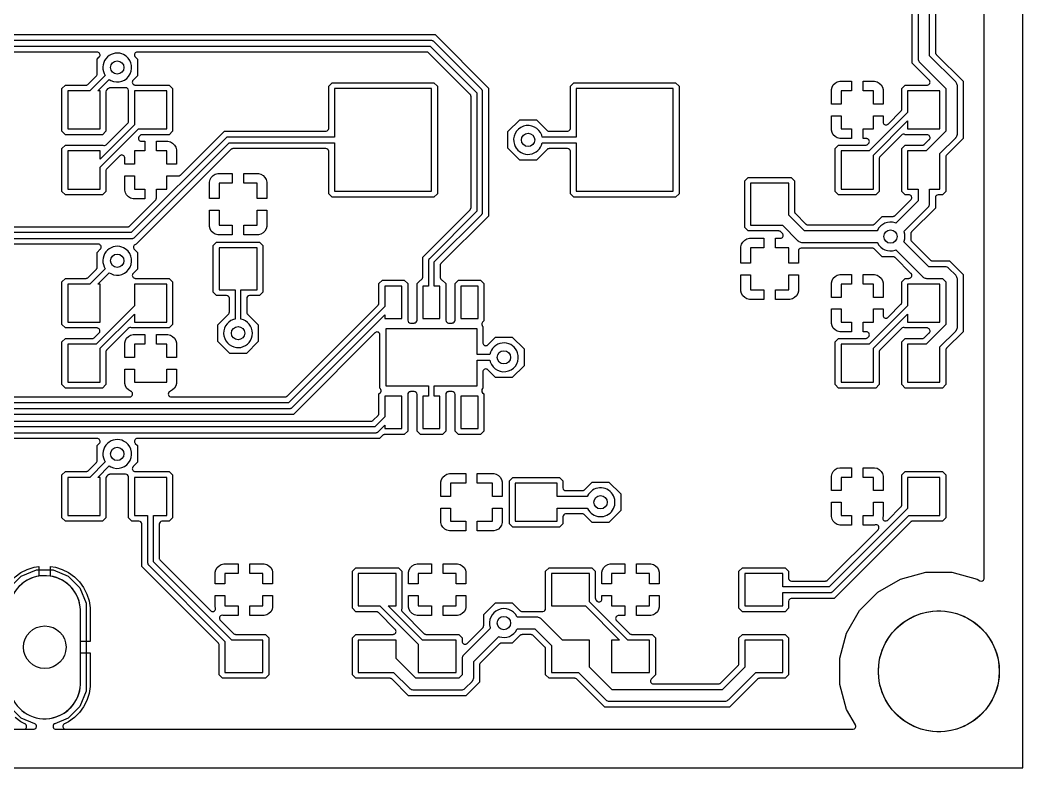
# Model space of a CAD drawing. Header units: millimetres. Extents: x 0 to 122, y 0 to 48.
# Drawn here: x 95.24 to 121.59, y 0 to 19.66 of the extents above; entities that cross this region are included whole.
import ezdxf

# ---------------------------------------------------------------- set-up
doc = ezdxf.new("R2010")
doc.units = ezdxf.units.MM

msp = doc.modelspace()

# ---------------------------------------------------------------- linework, layer by layer
at = {"layer": '16_copper'}
for points in [[(94.952, 2.112, 0.916332), (96.825, 2.194), (96.825, 3.023), (97.079, 3.023), (97.079, 2.141), (97.049, 1.956), (96.991, 1.777), (96.906, 1.61), (96.796, 1.457), (96.663, 1.325), (96.511, 1.214), (96.405, 1.16), (96.401, 1.158), (96.398, 1.156, 0.645601), (96.418, 1.019), (96.426, 1.018), (96.432, 1.016, 0.022662), (96.439, 1.016), (117.122, 1.016), (117.125, 1.017), (117.129, 1.016, 0.45857), (117.196, 1.111), (117.193, 1.118), (117.191, 1.124, 0.021981), (117.188, 1.13), (116.954, 1.535), (116.776, 2.197), (116.776, 2.883), (116.954, 3.545), (117.297, 4.139), (117.781, 4.623), (118.375, 4.966), (119.037, 5.143), (119.723, 5.143), (120.385, 4.966), (120.46, 4.923), (120.463, 4.921), (120.466, 4.919, 0.458572), (120.571, 4.968), (120.572, 4.976), (120.574, 4.982, 0.021993), (120.574, 4.989), (120.574, 43.271)], [(93.639, 1.016), (95.331, 1.016), (95.335, 1.017), (95.339, 1.016, 0.64561), (95.383, 1.148), (95.377, 1.152), (95.371, 1.157, 0.02267), (95.365, 1.16), (95.259, 1.214), (95.107, 1.325)]]:
    msp.add_lwpolyline(points, format="xyb", dxfattribs=at)
for points in [[(94.691, 3.327), (94.691, 4.209), (94.721, 4.394), (94.779, 4.573), (94.864, 4.74), (94.974, 4.893), (95.107, 5.025), (95.259, 5.136), (95.427, 5.221), (95.605, 5.279), (95.733, 5.299), (95.733, 5.042), (95.681, 5.033, 0.339455), (94.945, 4.156), (94.945, 3.327)], [(96.825, 3.327), (96.825, 4.156), (96.818, 4.238, 0.315299), (96.089, 5.033), (96.037, 5.042), (96.037, 5.299), (96.165, 5.279), (96.343, 5.221), (96.511, 5.136), (96.663, 5.025), (96.796, 4.893), (96.906, 4.74), (96.991, 4.573), (97.049, 4.394), (97.079, 4.209), (97.079, 3.327)]]:
    msp.add_lwpolyline(points, format="xyb", close=True, dxfattribs=at)
at = {"layer": '1_copper'}
for points in [[(94.959, 4.733), (95.266, 5.041), (95.668, 5.207), (96.102, 5.207), (96.504, 5.041), (96.811, 4.733), (96.977, 4.332), (96.977, 2.018), (96.811, 1.617), (96.504, 1.309), (96.15, 1.163), (96.144, 1.159), (96.137, 1.156, 0.747777), (96.179, 1.016), (117.122, 1.016), (117.125, 1.017), (117.129, 1.016, 0.45857), (117.196, 1.111), (117.193, 1.118), (117.191, 1.124, 0.021981), (117.188, 1.13), (116.954, 1.535), (116.776, 2.197), (116.776, 2.883), (116.954, 3.545), (117.297, 4.139), (117.781, 4.623), (118.375, 4.966), (119.037, 5.143), (119.723, 5.143), (120.385, 4.966), (120.46, 4.923), (120.463, 4.921), (120.466, 4.919, 0.458572), (120.571, 4.968), (120.572, 4.976), (120.574, 4.982, 0.021993), (120.574, 4.989), (120.574, 43.271)], [(118.833, 20.3), (118.833, 18.656), (118.833, 18.65), (118.833, 18.645, 0.153128), (118.867, 18.56), (118.877, 18.548), (119.562, 17.863), (119.562, 16.737), (119.046, 16.22), (118.56, 16.22), (118.56, 15.22), (118.833, 15.22), (118.833, 14.908), (118.247, 14.323), (118.232, 14.329, 0.376373), (117.77, 14.138), (117.764, 14.122), (115.848, 14.122), (115.435, 14.536), (115.435, 15.37), (114.435, 15.37), (114.435, 14.27), (115.269, 14.27), (115.677, 13.862), (115.682, 13.859), (115.686, 13.854, 0.153125), (115.769, 13.818), (115.785, 13.818), (117.764, 13.818), (117.77, 13.802, 0.376373), (118.232, 13.611), (118.247, 13.617), (118.947, 12.917), (118.952, 12.913), (118.956, 12.909, 0.153125), (119.04, 12.873), (119.055, 12.872), (119.473, 12.872), (119.562, 12.783), (119.562, 11.657), (119.046, 11.14), (118.56, 11.14), (118.56, 10.14), (119.41, 10.14), (119.41, 11.073), (119.823, 11.486), (119.826, 11.49), (119.83, 11.494, 0.153125), (119.866, 11.578), (119.867, 11.594), (119.867, 12.846), (119.867, 12.852), (119.867, 12.858, 0.153128), (119.833, 12.942), (119.823, 12.954), (119.644, 13.133), (119.64, 13.136), (119.636, 13.14, 0.153125), (119.552, 13.176), (119.536, 13.177), (119.118, 13.177), (118.463, 13.833), (118.469, 13.848, 0.165099), (118.469, 14.092), (118.463, 14.107), (119.093, 14.737), (119.096, 14.742), (119.101, 14.746, 0.153125), (119.137, 14.829), (119.137, 14.845), (119.137, 15.22), (119.41, 15.22), (119.41, 16.153), (119.823, 16.566), (119.826, 16.57), (119.83, 16.574, 0.153125), (119.866, 16.658), (119.867, 16.674), (119.867, 17.926), (119.867, 17.932), (119.867, 17.938, 0.153128), (119.833, 18.022), (119.823, 18.034), (119.137, 18.719), (119.137, 20.3)], [(119.29, 20.071), (119.29, 18.814), (119.291, 18.805), (119.292, 18.797, 0.087654), (119.302, 18.773), (119.307, 18.767), (119.312, 18.76), (120.02, 18.053), (120.02, 16.547), (119.585, 16.113), (119.58, 16.106), (119.574, 16.099, 0.087651), (119.564, 16.075), (119.564, 16.067), (119.562, 16.059), (119.562, 15.157), (119.473, 15.068), (119.366, 15.068), (119.36, 15.067, 0.392588), (119.29, 14.991), (119.29, 14.719), (118.663, 14.092), (118.658, 14.085), (118.652, 14.079, 0.087651), (118.642, 14.054), (118.642, 14.047), (118.641, 14.038), (118.641, 13.902), (118.642, 13.894), (118.642, 13.885, 0.087654), (118.653, 13.861), (118.658, 13.855), (118.663, 13.848), (119.159, 13.352), (119.166, 13.347), (119.172, 13.341, 0.087651), (119.197, 13.331), (119.204, 13.331), (119.213, 13.33), (119.663, 13.33), (120.02, 12.973), (120.02, 11.467), (119.585, 11.033), (119.58, 11.026), (119.574, 11.019, 0.087651), (119.564, 10.995), (119.564, 10.987), (119.562, 10.979), (119.562, 10.077), (119.473, 9.988), (118.497, 9.988), (118.408, 10.077), (118.408, 11.203), (118.497, 11.292), (118.951, 11.292), (118.959, 11.294), (118.968, 11.294, 0.087664), (118.992, 11.305), (118.998, 11.309), (119.005, 11.315), (119.128, 11.438), (119.129, 11.44), (119.131, 11.442, 0.54841), (119.094, 11.565), (119.086, 11.566), (119.078, 11.567, 0.015781), (119.074, 11.568), (118.493, 11.568), (118.49, 11.57, 0.332548), (118.4, 11.557), (117.835, 10.991), (117.83, 10.985), (117.824, 10.978, 0.087651), (117.814, 10.954), (117.814, 10.946), (117.812, 10.938), (117.812, 10.077), (117.723, 9.988), (116.747, 9.988), (116.658, 10.077), (116.658, 11.203), (116.747, 11.292), (117.458, 11.292), (117.466, 11.294), (117.474, 11.294, 0.069383), (117.499, 11.305), (117.504, 11.309), (117.511, 11.315), (117.533, 11.336, 0.572911), (117.499, 11.463), (117.491, 11.464), (117.484, 11.466, 0.015791), (117.479, 11.466), (117.387, 11.466), (117.387, 11.72), (117.66, 11.72), (117.66, 12.068), (117.914, 12.068), (117.914, 11.901), (117.914, 11.898), (117.914, 11.896, 0.54841), (118.027, 11.835), (118.034, 11.84), (118.041, 11.844, 0.015772), (118.044, 11.847), (118.385, 12.189), (118.39, 12.195), (118.396, 12.202, 0.087651), (118.406, 12.226), (118.406, 12.234), (118.408, 12.242), (118.408, 12.783), (118.497, 12.872), (118.593, 12.872), (118.595, 12.873), (118.598, 12.873, 0.54841), (118.659, 12.986), (118.654, 12.993), (118.65, 12.999, 0.015772), (118.646, 13.002), (118.232, 13.417), (118.225, 13.422), (118.219, 13.428, 0.087651), (118.194, 13.438), (118.187, 13.438), (118.178, 13.439), (117.89, 13.439), (117.687, 13.643), (117.68, 13.648), (117.673, 13.653, 0.087651), (117.649, 13.663), (117.642, 13.664), (117.633, 13.665), (115.765, 13.665), (115.76, 13.664, 0.392588), (115.689, 13.589), (115.689, 13.272), (115.435, 13.272), (115.435, 13.67), (115.087, 13.67), (115.087, 13.924), (115.216, 13.924), (115.219, 13.924), (115.222, 13.924, 0.548415), (115.282, 14.037), (115.277, 14.044), (115.273, 14.051), (115.271, 14.052), (115.27, 14.054), (115.229, 14.095, 0.144302), (115.191, 14.116), (115.183, 14.116), (115.175, 14.118), (114.372, 14.118), (114.283, 14.207), (114.283, 15.433), (114.372, 15.522), (115.498, 15.522), (115.587, 15.433), (115.587, 14.63), (115.589, 14.622), (115.589, 14.613, 0.087654), (115.6, 14.589), (115.604, 14.583), (115.61, 14.576), (115.889, 14.297), (115.896, 14.292), (115.902, 14.287, 0.087651), (115.927, 14.277), (115.934, 14.276), (115.943, 14.275), (117.633, 14.275), (117.641, 14.276), (117.65, 14.277, 0.087654), (117.674, 14.287), (117.68, 14.292), (117.687, 14.297), (117.89, 14.501), (118.178, 14.501), (118.186, 14.502), (118.195, 14.502, 0.087654), (118.219, 14.513), (118.225, 14.518), (118.232, 14.523), (118.646, 14.938), (118.648, 14.94), (118.65, 14.942, 0.54841), (118.613, 15.065), (118.605, 15.066), (118.597, 15.067, 0.01577), (118.593, 15.068), (118.497, 15.068), (118.408, 15.157), (118.408, 16.283), (118.497, 16.372), (118.951, 16.372), (118.959, 16.374), (118.968, 16.374, 0.087654), (118.992, 16.385), (118.998, 16.389), (119.005, 16.395), (119.128, 16.518), (119.129, 16.52), (119.131, 16.522, 0.54841), (119.094, 16.645), (119.086, 16.646), (119.078, 16.647, 0.01577), (119.074, 16.648), (118.493, 16.648), (118.49, 16.65, 0.332584), (118.4, 16.637), (117.835, 16.071), (117.83, 16.065), (117.824, 16.058, 0.087651), (117.814, 16.034), (117.814, 16.026), (117.812, 16.018), (117.812, 15.157), (117.723, 15.068), (116.747, 15.068), (116.658, 15.157), (116.658, 16.283), (116.747, 16.372), (117.458, 16.372), (117.466, 16.374), (117.474, 16.374, 0.069383), (117.499, 16.385), (117.504, 16.389), (117.511, 16.395), (117.533, 16.416, 0.572911), (117.499, 16.543), (117.491, 16.544), (117.484, 16.546, 0.015791), (117.479, 16.546), (117.387, 16.546), (117.387, 16.8), (117.66, 16.8), (117.66, 17.148), (117.914, 17.148), (117.914, 16.981), (117.914, 16.978), (117.914, 16.976, 0.54841), (118.027, 16.915), (118.034, 16.92), (118.041, 16.924, 0.015772), (118.044, 16.927), (118.385, 17.269), (118.388, 17.272), (118.389, 17.273), (118.391, 17.276), (118.396, 17.282, 0.015775), (118.398, 17.286), (118.4, 17.29), (118.401, 17.291), (118.402, 17.296), (118.405, 17.302, 0.015767), (118.406, 17.306), (118.406, 17.31), (118.407, 17.312), (118.407, 17.317), (118.408, 17.322), (118.408, 17.863), (118.497, 17.952), (119.074, 17.952), (119.076, 17.953), (119.079, 17.953, 0.54841), (119.14, 18.066), (119.135, 18.073), (119.131, 18.079, 0.015772), (119.128, 18.082), (118.68, 18.53), (118.68, 20.071)], [(89.428, 19.279), (106.14, 19.279), (107.544, 17.875), (107.544, 14.51), (106.296, 13.263), (106.293, 13.258), (106.292, 13.258), (106.291, 13.256), (106.291, 13.256), (106.285, 13.249, 0.01577), (106.283, 13.245), (106.281, 13.241), (106.28, 13.239), (106.279, 13.236), (106.276, 13.229, 0.015767), (106.275, 13.225), (106.275, 13.221), (106.274, 13.218), (106.274, 13.214), (106.274, 13.209), (106.274, 12.899), (106.274, 12.893, 0.270502), (106.329, 12.825), (106.33, 12.825), (106.422, 12.733), (106.422, 11.774), (106.423, 11.768, 0.392588), (106.499, 11.697), (106.591, 11.697), (106.597, 11.698, 0.392588), (106.668, 11.774), (106.668, 12.733), (106.757, 12.822), (107.333, 12.822), (107.422, 12.733), (107.422, 11.757), (107.389, 11.724, 0.294761), (107.372, 11.643), (107.375, 11.638, 0.064311), (107.389, 11.616), (107.397, 11.608), (107.397, 11.177), (107.398, 11.174), (107.398, 11.171, 0.548396), (107.511, 11.11), (107.518, 11.116), (107.524, 11.12, 0.015772), (107.527, 11.123), (107.73, 11.326), (108.17, 11.326), (108.481, 11.015), (108.481, 10.575), (108.17, 10.264), (107.73, 10.264), (107.527, 10.467), (107.525, 10.469), (107.523, 10.471, 0.54841), (107.4, 10.434), (107.399, 10.425), (107.398, 10.418, 0.01577), (107.397, 10.413), (107.397, 9.982), (107.389, 9.974, 0.414222), (107.389, 9.866), (107.422, 9.833), (107.422, 8.857), (107.333, 8.768), (106.757, 8.768), (106.668, 8.857), (106.668, 9.816), (106.667, 9.822, 0.392588), (106.591, 9.893), (106.499, 9.893), (106.493, 9.892, 0.392588), (106.422, 9.816), (106.422, 8.857), (106.333, 8.768), (105.757, 8.768), (105.668, 8.857), (105.668, 9.816), (105.667, 9.822, 0.392588), (105.591, 9.893), (105.499, 9.893), (105.493, 9.892, 0.392588), (105.422, 9.816), (105.422, 8.857), (105.333, 8.768), (104.822, 8.768), (104.814, 8.766), (104.806, 8.766, 0.087654), (104.781, 8.755), (104.776, 8.751), (104.769, 8.745), (104.685, 8.661), (98.318, 8.661), (98.315, 8.661), (98.312, 8.661, 0.548396), (98.251, 8.548), (98.257, 8.541), (98.261, 8.535, 0.015772), (98.264, 8.531), (98.321, 8.475), (98.321, 8.035), (98.208, 7.922), (98.206, 7.92), (98.204, 7.918, 0.54841), (98.241, 7.795), (98.25, 7.794), (98.257, 7.793, 0.015781), (98.262, 7.792), (99.153, 7.792), (99.242, 7.703), (99.242, 6.577), (99.153, 6.488), (98.97, 6.488), (98.964, 6.487, 0.392588), (98.894, 6.411), (98.894, 5.516), (98.895, 5.508), (98.895, 5.499, 0.087654), (98.906, 5.475), (98.911, 5.469), (98.916, 5.462), (100.243, 4.135), (100.245, 4.134), (100.246, 4.132, 0.077297), (100.273, 4.117), (100.281, 4.114), (100.283, 4.114), (100.285, 4.114, 0.218355), (100.346, 4.13), (100.352, 4.137), (100.359, 4.144, 0.121774), (100.373, 4.188), (100.372, 4.198), (100.372, 4.206, 0.008338), (100.371, 4.209), (100.366, 4.227), (100.366, 4.533), (100.62, 4.533), (100.62, 4.26), (100.968, 4.26), (100.968, 4.006), (100.587, 4.006), (100.569, 4.011, 0.663356), (100.482, 3.9), (100.488, 3.892), (100.493, 3.885, 0.009572), (100.495, 3.883), (100.844, 3.535), (100.85, 3.53), (100.857, 3.524, 0.087651), (100.881, 3.514), (100.889, 3.514), (100.897, 3.512), (101.683, 3.512), (101.772, 3.423), (101.772, 2.447), (101.683, 2.358), (100.557, 2.358), (100.468, 2.447), (100.468, 3.233), (100.466, 3.241), (100.466, 3.249, 0.087654), (100.455, 3.274), (100.451, 3.279), (100.445, 3.286), (98.436, 5.295), (98.436, 6.411), (98.436, 6.417, 0.392588), (98.36, 6.488), (98.177, 6.488), (98.088, 6.577), (98.088, 7.648), (98.087, 7.654, 0.392588), (98.011, 7.724), (97.614, 7.724), (97.606, 7.723), (97.597, 7.723, 0.087664), (97.573, 7.712), (97.567, 7.707), (97.56, 7.702, 0.33033), (97.494, 7.619), (97.494, 7.611), (97.492, 7.603), (97.492, 6.577), (97.403, 6.488), (96.427, 6.488), (96.338, 6.577), (96.338, 7.703), (96.427, 7.792), (96.973, 7.792), (96.981, 7.794), (96.989, 7.794, 0.087654), (97.014, 7.805), (97.019, 7.809), (97.026, 7.815), (97.237, 8.025), (97.242, 8.032), (97.248, 8.039, 0.087664), (97.258, 8.063), (97.258, 8.071), (97.259, 8.079), (97.259, 8.475), (97.316, 8.531), (97.318, 8.534), (97.32, 8.535, 0.54841), (97.283, 8.659), (97.274, 8.66), (97.267, 8.661, 0.015781), (97.262, 8.661), (86.842, 8.661)], [(84.907, 18.974), (106.013, 18.974), (107.239, 17.748), (107.239, 14.637), (105.991, 13.389), (105.986, 13.382), (105.981, 13.376, 0.087651), (105.971, 13.351), (105.97, 13.344), (105.969, 13.335), (105.969, 12.67), (105.82, 12.67), (105.82, 11.82), (106.27, 11.82), (106.27, 12.67), (106.121, 12.67), (106.121, 13.303), (107.369, 14.551), (107.374, 14.558), (107.379, 14.564, 0.087651), (107.389, 14.589), (107.39, 14.596), (107.391, 14.605), (107.391, 17.78), (107.39, 17.788), (107.389, 17.797, 0.087654), (107.379, 17.821), (107.374, 17.827), (107.369, 17.834), (106.099, 19.104), (106.092, 19.109), (106.086, 19.114, 0.087651), (106.061, 19.124), (106.054, 19.125), (106.045, 19.126), (84.875, 19.126)], [(93.471, 9.754), (98.122, 9.754), (98.123, 9.754), (98.124, 9.754, 0.664077), (98.161, 9.895), (98.149, 9.9), (98.143, 9.903), (98.142, 9.903), (98.084, 9.937), (98.037, 9.984), (98.003, 10.042), (97.986, 10.107), (97.986, 10.488), (98.24, 10.488), (98.24, 10.14), (99.09, 10.14), (99.09, 10.488), (99.344, 10.488), (99.344, 10.107), (99.327, 10.042), (99.293, 9.984), (99.246, 9.937), (99.188, 9.903), (99.188, 9.903), (99.187, 9.903, 0.752248), (99.187, 9.756), (99.2, 9.755), (99.207, 9.754, 0.003394), (99.208, 9.754), (102.199, 9.754), (102.207, 9.755), (102.216, 9.755, 0.087654), (102.24, 9.766), (102.246, 9.771), (102.253, 9.776), (104.645, 12.169), (104.65, 12.175), (104.656, 12.182, 0.087651), (104.666, 12.206), (104.666, 12.214), (104.668, 12.222), (104.668, 12.733), (104.757, 12.822), (105.333, 12.822), (105.422, 12.733), (105.422, 11.774), (105.423, 11.768, 0.392588), (105.499, 11.697), (105.591, 11.697), (105.597, 11.698, 0.392588), (105.668, 11.774), (105.668, 12.733), (105.76, 12.825), (105.762, 12.826, 0.276845), (105.814, 12.883), (105.816, 12.888), (105.816, 12.893), (105.816, 12.893), (105.816, 12.893), (105.816, 12.899), (105.816, 13.43), (107.064, 14.677), (107.067, 14.682), (107.068, 14.682), (107.069, 14.684), (107.069, 14.684), (107.075, 14.691, 0.01577), (107.077, 14.695), (107.079, 14.699), (107.08, 14.701), (107.081, 14.704), (107.084, 14.711, 0.015767), (107.085, 14.715), (107.085, 14.719), (107.086, 14.722), (107.086, 14.726), (107.086, 14.731), (107.086, 17.654), (107.085, 17.662), (107.085, 17.671, 0.087654), (107.074, 17.695), (107.069, 17.701), (107.064, 17.708), (105.973, 18.799), (105.966, 18.804), (105.959, 18.81, 0.087651), (105.935, 18.82), (105.927, 18.82), (105.919, 18.821), (98.318, 18.821), (98.315, 18.821), (98.312, 18.821, 0.548396), (98.251, 18.708), (98.257, 18.701), (98.261, 18.695, 0.015772), (98.264, 18.691), (98.321, 18.635), (98.321, 18.195), (98.208, 18.082), (98.206, 18.08), (98.204, 18.078, 0.54841), (98.241, 17.955), (98.25, 17.954), (98.257, 17.953, 0.015781), (98.262, 17.952), (99.153, 17.952), (99.242, 17.863), (99.242, 16.737), (99.153, 16.648), (98.442, 16.648), (98.434, 16.646), (98.426, 16.646, 0.069367), (98.401, 16.635), (98.396, 16.631), (98.389, 16.625), (98.367, 16.604, 0.572892), (98.401, 16.477), (98.409, 16.476), (98.416, 16.474, 0.01577), (98.421, 16.474), (98.513, 16.474), (98.513, 16.22), (98.24, 16.22), (98.24, 15.872), (97.986, 15.872), (97.986, 16.039), (97.986, 16.042), (97.986, 16.044, 0.54841), (97.873, 16.105), (97.866, 16.1), (97.859, 16.096, 0.015772), (97.856, 16.093), (97.515, 15.751), (97.51, 15.745), (97.504, 15.738, 0.087651), (97.494, 15.714), (97.494, 15.706), (97.492, 15.698), (97.492, 15.157), (97.403, 15.068), (96.427, 15.068), (96.338, 15.157), (96.338, 16.283), (96.427, 16.372), (97.407, 16.372), (97.41, 16.37, 0.332548), (97.5, 16.383), (98.065, 16.949), (98.07, 16.955), (98.076, 16.962, 0.087651), (98.086, 16.986), (98.086, 16.994), (98.088, 17.002), (98.088, 17.808), (98.087, 17.814, 0.392588), (98.011, 17.884), (97.614, 17.884), (97.606, 17.883), (97.597, 17.883, 0.087654), (97.573, 17.872), (97.567, 17.867), (97.56, 17.862, 0.33033), (97.494, 17.779), (97.494, 17.771), (97.492, 17.763), (97.492, 16.737), (97.403, 16.648), (96.427, 16.648), (96.338, 16.737), (96.338, 17.863), (96.427, 17.952), (96.973, 17.952), (96.981, 17.954), (96.989, 17.954, 0.087654), (97.014, 17.965), (97.019, 17.969), (97.026, 17.975), (97.237, 18.185), (97.238, 18.187), (97.239, 18.187), (97.24, 18.19), (97.242, 18.192), (97.248, 18.199, 0.087651), (97.258, 18.223), (97.258, 18.231), (97.259, 18.239), (97.259, 18.635), (97.316, 18.691), (97.318, 18.694), (97.32, 18.695, 0.54841), (97.283, 18.819), (97.274, 18.82), (97.267, 18.821, 0.015781), (97.262, 18.821), (85.001, 18.821)], [(89.456, 14.227), (98.065, 14.227), (98.074, 14.228), (98.082, 14.229, 0.087654), (98.107, 14.239), (98.112, 14.244), (98.119, 14.249), (98.795, 14.925), (98.8, 14.932), (98.806, 14.938, 0.087651), (98.816, 14.963), (98.816, 14.97), (98.817, 14.979), (98.817, 15.22), (99.09, 15.22), (99.09, 15.568), (99.406, 15.568), (99.414, 15.569), (99.423, 15.57, 0.087654), (99.447, 15.58), (99.453, 15.585), (99.46, 15.59), (100.609, 16.739), (103.271, 16.739), (103.277, 16.739, 0.392588), (103.348, 16.815), (103.348, 17.923), (103.437, 18.012), (106.113, 18.012), (106.202, 17.923), (106.202, 15.097), (106.113, 15.008), (103.437, 15.008), (103.348, 15.097), (103.348, 16.205), (103.347, 16.211, 0.392588), (103.271, 16.281), (100.83, 16.281), (100.821, 16.28), (100.813, 16.28, 0.087654), (100.788, 16.269), (100.783, 16.264), (100.776, 16.259), (98.286, 13.769), (98.284, 13.769, 0.548396), (98.223, 13.656), (98.229, 13.649), (98.233, 13.643, 0.015772), (98.236, 13.64), (98.321, 13.555), (98.321, 13.115), (98.208, 13.002), (98.206, 13), (98.204, 12.998, 0.54841), (98.241, 12.875), (98.25, 12.874), (98.257, 12.873, 0.015781), (98.262, 12.872), (99.153, 12.872), (99.242, 12.783), (99.242, 11.657), (99.153, 11.568), (98.173, 11.568), (98.17, 11.57), (98.165, 11.572, 0.312009), (98.08, 11.557), (97.515, 10.991), (97.51, 10.985), (97.504, 10.978, 0.087651), (97.494, 10.954), (97.494, 10.946), (97.492, 10.938), (97.492, 10.077), (97.403, 9.988), (96.427, 9.988), (96.338, 10.077), (96.338, 11.203), (96.427, 11.292), (97.138, 11.292), (97.146, 11.294), (97.154, 11.294, 0.087654), (97.179, 11.305), (97.184, 11.309), (97.191, 11.315), (97.314, 11.438), (97.316, 11.44), (97.318, 11.442, 0.54841), (97.281, 11.565), (97.272, 11.566), (97.265, 11.567, 0.01577), (97.26, 11.568), (96.427, 11.568), (96.338, 11.657), (96.338, 12.783), (96.427, 12.872), (96.973, 12.872), (96.981, 12.874), (96.989, 12.874, 0.087654), (97.014, 12.885), (97.019, 12.889), (97.026, 12.895), (97.237, 13.105), (97.242, 13.112), (97.248, 13.119, 0.087664), (97.258, 13.143), (97.258, 13.151), (97.259, 13.159), (97.259, 13.555), (97.344, 13.64), (97.346, 13.642), (97.348, 13.644, 0.54841), (97.311, 13.767), (97.302, 13.768), (97.295, 13.769, 0.015781), (97.29, 13.77), (86.555, 13.77)], [(82.61, 13.922), (98.191, 13.922), (98.2, 13.923), (98.208, 13.924, 0.087654), (98.233, 13.934), (98.238, 13.939), (98.245, 13.944), (100.735, 16.434), (103.5, 16.434), (103.5, 15.16), (106.05, 15.16), (106.05, 17.86), (103.5, 17.86), (103.5, 16.586), (100.703, 16.586), (100.695, 16.585), (100.686, 16.584, 0.087654), (100.662, 16.574), (100.656, 16.569), (100.649, 16.564), (98.16, 14.074), (82.578, 14.074)], [(93.345, 9.449), (102.325, 9.449), (102.333, 9.45), (102.342, 9.451, 0.087654), (102.366, 9.461), (102.372, 9.466), (102.379, 9.471), (104.82, 11.912), (104.82, 11.82), (105.27, 11.82), (105.27, 12.67), (104.82, 12.67), (104.82, 12.128), (102.293, 9.601), (93.377, 9.601)], [(89.428, 9.119), (104.464, 9.119), (104.472, 9.12), (104.481, 9.12, 0.087654), (104.505, 9.131), (104.511, 9.136), (104.518, 9.141), (104.645, 9.269), (104.647, 9.271), (104.648, 9.272), (104.651, 9.276), (104.656, 9.282, 0.01577), (104.658, 9.286), (104.66, 9.29), (104.66, 9.29), (104.661, 9.293), (104.661, 9.294), (104.665, 9.302, 0.015767), (104.666, 9.306), (104.666, 9.314), (104.668, 9.322), (104.668, 9.833), (104.701, 9.866, 0.294761), (104.718, 9.947), (104.715, 9.952, 0.064311), (104.701, 9.974), (104.693, 9.982), (104.693, 11.385), (104.692, 11.388), (104.692, 11.391, 0.54841), (104.579, 11.452), (104.572, 11.447), (104.566, 11.443, 0.015772), (104.563, 11.439), (102.576, 9.453), (102.576, 9.453), (102.42, 9.296), (93.25, 9.296)], [(86.937, 8.814), (104.59, 8.814), (104.598, 8.815), (104.607, 8.816, 0.087654), (104.631, 8.826), (104.637, 8.831), (104.644, 8.836), (104.82, 9.012), (104.82, 8.92), (105.27, 8.92), (105.27, 9.77), (104.82, 9.77), (104.82, 9.228), (104.558, 8.966), (86.968, 8.966)], [(93.639, 1.016), (95.591, 1.016), (95.598, 1.017), (95.605, 1.017, 0.74779), (95.62, 1.163), (95.266, 1.309), (94.959, 1.617)]]:
    msp.add_lwpolyline(points, format="xyb", dxfattribs=at)
for points in [[(97.34, 17.8), (97.283, 17.8), (97.581, 18.099), (97.622, 18.075, 1), (97.958, 18.755), (97.912, 18.774, 0.714262), (97.474, 18.206), (97.067, 17.8), (96.49, 17.8), (96.49, 16.8), (97.34, 16.8)], [(109.787, 15.008), (109.698, 15.097), (109.698, 16.205), (109.697, 16.211, 0.392588), (109.621, 16.281), (109.138, 16.281), (109.13, 16.28), (109.121, 16.28, 0.087654), (109.097, 16.269), (109.091, 16.264), (109.084, 16.259), (108.805, 15.979), (108.365, 15.979), (108.054, 16.29), (108.054, 16.73), (108.365, 17.041), (108.805, 17.041), (109.084, 16.761), (109.091, 16.756), (109.098, 16.75, 0.087651), (109.122, 16.74), (109.13, 16.74), (109.138, 16.739), (109.621, 16.739), (109.627, 16.739, 0.392588), (109.698, 16.815), (109.698, 17.923), (109.787, 18.012), (112.463, 18.012), (112.552, 17.923), (112.552, 15.097), (112.463, 15.008)], [(112.4, 17.86), (109.85, 17.86), (109.85, 16.586), (108.956, 16.586), (108.944, 16.632, 1), (108.226, 16.388), (108.245, 16.342, 0.714263), (108.956, 16.434), (109.85, 16.434), (109.85, 15.16), (112.4, 15.16)], [(97.34, 12.72), (97.283, 12.72), (97.581, 13.019), (97.622, 12.995, 1), (97.958, 13.675), (97.912, 13.694, 0.714262), (97.474, 13.126), (97.067, 12.72), (96.49, 12.72), (96.49, 11.72), (97.34, 11.72)], [(100.745, 10.899), (100.434, 11.21), (100.434, 11.65), (100.714, 11.929), (100.719, 11.936), (100.725, 11.943, 0.087651), (100.735, 11.967), (100.735, 11.975), (100.736, 11.983), (100.736, 12.341), (100.736, 12.347, 0.392588), (100.66, 12.418), (100.402, 12.418), (100.313, 12.507), (100.313, 13.733), (100.402, 13.822), (101.528, 13.822), (101.617, 13.733), (101.617, 12.507), (101.528, 12.418), (101.27, 12.418), (101.264, 12.417, 0.392588), (101.194, 12.341), (101.194, 11.983), (101.194, 11.977), (101.194, 11.977), (101.194, 11.977), (101.195, 11.975), (101.195, 11.966, 0.087654), (101.206, 11.942), (101.211, 11.936), (101.216, 11.929), (101.496, 11.65), (101.496, 11.21), (101.185, 10.899)], [(101.039, 11.058, 0.818106), (101.041, 11.801), (101.041, 12.57), (101.465, 12.57), (101.465, 13.67), (100.465, 13.67), (100.465, 12.57), (100.889, 12.57), (100.889, 11.801), (100.843, 11.789, 0.876976), (100.99, 11.052)], [(106.27, 9.77), (106.121, 9.77), (106.121, 10.045), (107.245, 10.045), (107.245, 10.719), (107.579, 10.719), (107.591, 10.673, 1), (108.309, 10.917), (108.29, 10.963, 0.714263), (107.579, 10.871), (107.245, 10.871), (107.245, 11.545), (104.845, 11.545), (104.845, 10.045), (105.969, 10.045), (105.969, 9.77), (105.82, 9.77), (105.82, 8.92), (106.27, 8.92)], [(97.34, 7.64), (97.283, 7.64), (97.581, 7.939), (97.622, 7.915, 1), (97.958, 8.595), (97.912, 8.614, 0.714262), (97.474, 8.046), (97.067, 7.64), (96.49, 7.64), (96.49, 6.64), (97.34, 6.64)], [(114.217, 4.108), (114.128, 4.197), (114.128, 5.173), (114.217, 5.262), (115.343, 5.262), (115.432, 5.173), (115.432, 4.99), (115.433, 4.984, 0.392588), (115.509, 4.914), (116.404, 4.914), (116.412, 4.915), (116.421, 4.915, 0.087654), (116.445, 4.926), (116.451, 4.931), (116.458, 4.936), (117.785, 6.263), (117.786, 6.265), (117.788, 6.266, 0.077276), (117.803, 6.293), (117.806, 6.301), (117.806, 6.303), (117.806, 6.305, 0.218353), (117.79, 6.366), (117.783, 6.372), (117.776, 6.379, 0.121785), (117.732, 6.393), (117.722, 6.392), (117.714, 6.392, 0.008348), (117.711, 6.391), (117.693, 6.386), (117.387, 6.386), (117.387, 6.64), (117.66, 6.64), (117.66, 6.988), (117.914, 6.988), (117.914, 6.607), (117.909, 6.589, 0.66337), (118.02, 6.502), (118.028, 6.508), (118.035, 6.513, 0.009579), (118.037, 6.515), (118.385, 6.864), (118.39, 6.87), (118.396, 6.877, 0.087651), (118.406, 6.901), (118.406, 6.909), (118.408, 6.917), (118.408, 7.703), (118.497, 7.792), (119.473, 7.792), (119.562, 7.703), (119.562, 6.577), (119.473, 6.488), (118.687, 6.488), (118.679, 6.486), (118.671, 6.486, 0.087654), (118.646, 6.475), (118.641, 6.471), (118.634, 6.465), (116.625, 4.456), (115.509, 4.456), (115.503, 4.456, 0.392588), (115.432, 4.38), (115.432, 4.197), (115.343, 4.108)], [(101.62, 3.36), (100.803, 3.36), (98.741, 5.422), (98.741, 6.64), (99.09, 6.64), (99.09, 7.64), (98.24, 7.64), (98.24, 6.64), (98.589, 6.64), (98.589, 5.39), (98.59, 5.382), (98.591, 5.373, 0.087654), (98.601, 5.349), (98.606, 5.343), (98.611, 5.336), (100.62, 3.327), (100.62, 2.51), (101.62, 2.51)], [(108.187, 6.333), (108.098, 6.422), (108.098, 7.548), (108.187, 7.637), (109.413, 7.637), (109.502, 7.548), (109.502, 7.366), (109.503, 7.36, 0.392588), (109.579, 7.29), (110.013, 7.29), (110.021, 7.291), (110.03, 7.292, 0.087654), (110.054, 7.302), (110.06, 7.307), (110.067, 7.312), (110.27, 7.516), (110.71, 7.516), (111.021, 7.205), (111.021, 6.765), (110.71, 6.454), (110.27, 6.454), (110.067, 6.658), (110.06, 6.663), (110.053, 6.668, 0.087651), (110.029, 6.678), (110.022, 6.679), (110.013, 6.68), (109.579, 6.68), (109.573, 6.679, 0.392588), (109.502, 6.604), (109.502, 6.422), (109.413, 6.333)], [(109.35, 6.833), (110.144, 6.833), (110.15, 6.817, 1), (110.83, 7.153), (110.805, 7.196, 0.577351), (110.15, 7.153), (110.144, 7.137), (109.35, 7.137), (109.35, 7.485), (108.25, 7.485), (108.25, 6.485), (109.35, 6.485)], [(115.28, 4.609), (116.53, 4.609), (116.538, 4.61), (116.547, 4.611, 0.087654), (116.571, 4.621), (116.577, 4.626), (116.584, 4.631), (118.593, 6.64), (119.41, 6.64), (119.41, 7.64), (118.56, 7.64), (118.56, 6.823), (116.498, 4.761), (115.28, 4.761), (115.28, 5.11), (114.28, 5.11), (114.28, 4.26), (115.28, 4.26)], [(96.008, 1.303, 0.363971), (96.825, 2.194), (96.825, 4.156), (96.818, 4.238, 0.916332), (94.945, 4.156), (94.945, 2.194), (94.952, 2.112, 0.388879), (95.926, 1.295)], [(110.604, 1.6), (109.869, 2.335), (109.862, 2.34), (109.855, 2.346, 0.087651), (109.831, 2.356), (109.823, 2.356), (109.815, 2.358), (109.137, 2.358), (109.048, 2.447), (109.048, 3.125), (109.046, 3.133), (109.046, 3.142, 0.087654), (109.035, 3.166), (109.031, 3.172), (109.025, 3.179), (108.721, 3.483), (108.714, 3.488), (108.708, 3.493, 0.087651), (108.683, 3.503), (108.676, 3.504), (108.667, 3.505), (108.427, 3.505), (108.419, 3.504), (108.41, 3.503, 0.087654), (108.386, 3.493), (108.38, 3.488), (108.373, 3.483), (108.17, 3.279), (107.882, 3.279), (107.874, 3.278), (107.865, 3.278, 0.087654), (107.841, 3.267), (107.835, 3.262), (107.828, 3.257), (107.332, 2.761), (107.327, 2.754), (107.321, 2.748, 0.087651), (107.311, 2.723), (107.311, 2.716), (107.31, 2.707), (107.31, 2.257), (106.953, 1.9), (105.447, 1.9), (105.013, 2.335), (105.006, 2.34), (104.999, 2.346, 0.087651), (104.975, 2.356), (104.967, 2.356), (104.959, 2.358), (104.057, 2.358), (103.968, 2.447), (103.968, 3.423), (104.057, 3.512), (105.04, 3.512), (105.043, 3.513), (105.046, 3.513, 0.54841), (105.107, 3.626), (105.102, 3.633), (105.098, 3.639, 0.015772), (105.094, 3.642), (104.651, 4.085), (104.645, 4.09), (104.638, 4.096, 0.087651), (104.614, 4.106), (104.606, 4.106), (104.598, 4.108), (104.057, 4.108), (103.968, 4.197), (103.968, 5.173), (104.057, 5.262), (105.183, 5.262), (105.272, 5.173), (105.272, 4.193), (105.27, 4.19), (105.268, 4.185, 0.311979), (105.283, 4.1), (105.849, 3.535), (105.855, 3.53), (105.862, 3.524, 0.087651), (105.886, 3.514), (105.894, 3.514), (105.902, 3.512), (106.763, 3.512), (106.852, 3.423), (106.852, 3.327), (106.853, 3.325), (106.853, 3.322, 0.54841), (106.966, 3.261), (106.973, 3.266), (106.979, 3.27, 0.015772), (106.982, 3.274), (107.397, 3.688), (107.402, 3.695), (107.408, 3.701, 0.087651), (107.418, 3.726), (107.418, 3.733), (107.419, 3.742), (107.419, 4.03), (107.73, 4.341), (108.17, 4.341), (108.373, 4.137), (108.38, 4.132), (108.387, 4.127, 0.087651), (108.411, 4.117), (108.418, 4.116), (108.427, 4.115), (108.971, 4.115), (108.977, 4.116, 0.392588), (109.048, 4.191), (109.048, 5.173), (109.137, 5.262), (110.263, 5.262), (110.352, 5.173), (110.352, 4.462), (110.354, 4.454), (110.354, 4.446, 0.069383), (110.365, 4.421), (110.369, 4.416), (110.375, 4.409), (110.396, 4.387, 0.572911), (110.523, 4.421), (110.524, 4.429), (110.526, 4.436, 0.015791), (110.526, 4.441), (110.526, 4.533), (110.78, 4.533), (110.78, 4.26), (111.128, 4.26), (111.128, 4.006), (110.961, 4.006), (110.958, 4.006), (110.956, 4.006, 0.54841), (110.895, 3.893), (110.9, 3.886), (110.904, 3.879, 0.015772), (110.907, 3.876), (111.249, 3.535), (111.255, 3.53), (111.262, 3.524, 0.087651), (111.286, 3.514), (111.294, 3.514), (111.302, 3.512), (111.843, 3.512), (111.932, 3.423), (111.932, 2.447), (111.825, 2.34), (111.824, 2.338), (111.822, 2.336, 0.54841), (111.859, 2.213), (111.867, 2.211), (111.874, 2.21, 0.015781), (111.879, 2.21), (113.592, 2.21), (113.601, 2.211), (113.609, 2.212, 0.087654), (113.634, 2.222), (113.639, 2.227), (113.646, 2.232), (114.105, 2.691), (114.11, 2.698), (114.116, 2.705, 0.087651), (114.126, 2.729), (114.126, 2.737), (114.128, 2.745), (114.128, 3.423), (114.217, 3.512), (115.343, 3.512), (115.432, 3.423), (115.432, 2.447), (115.343, 2.358), (114.665, 2.358), (114.657, 2.356), (114.648, 2.356, 0.087654), (114.624, 2.345), (114.618, 2.341), (114.611, 2.335), (113.876, 1.6)], [(113.756, 1.753), (113.761, 1.753, 0.153128), (113.846, 1.787), (113.858, 1.797), (114.571, 2.51), (115.28, 2.51), (115.28, 3.36), (114.28, 3.36), (114.28, 2.651), (113.687, 2.057), (110.793, 2.057), (110.2, 2.651), (110.2, 3.36), (109.491, 3.36), (108.933, 3.918), (108.928, 3.921), (108.924, 3.926, 0.153125), (108.841, 3.962), (108.825, 3.962), (108.296, 3.962), (108.29, 3.978, 0.936602), (107.591, 3.688), (107.597, 3.673), (106.897, 2.973), (106.893, 2.968), (106.889, 2.964, 0.153125), (106.853, 2.88), (106.852, 2.865), (106.852, 2.447), (106.763, 2.358), (105.637, 2.358), (105.12, 2.874), (105.12, 3.36), (104.12, 3.36), (104.12, 2.51), (105.053, 2.51), (105.466, 2.097), (105.47, 2.094), (105.474, 2.09, 0.153125), (105.558, 2.054), (105.574, 2.053), (106.826, 2.053), (106.832, 2.053), (106.838, 2.053, 0.153128), (106.922, 2.087), (106.934, 2.097), (107.113, 2.276), (107.116, 2.28), (107.12, 2.284, 0.153125), (107.156, 2.368), (107.157, 2.384), (107.157, 2.802), (107.813, 3.457), (107.828, 3.451, 0.376373), (108.29, 3.642), (108.296, 3.658), (108.762, 3.658), (109.2, 3.219), (109.2, 2.51), (109.909, 2.51), (110.622, 1.797), (110.627, 1.794), (110.631, 1.789, 0.153125), (110.714, 1.753), (110.73, 1.753), (113.75, 1.753)]]:
    msp.add_lwpolyline(points, format="xyb", close=True, dxfattribs=at)
for points in [[(116.556, 17.452), (116.556, 17.833), (116.573, 17.898), (116.607, 17.956), (116.654, 18.003), (116.712, 18.037), (116.777, 18.054), (117.083, 18.054), (117.083, 17.8), (116.81, 17.8), (116.81, 17.452)], [(117.66, 17.452), (117.66, 17.8), (117.387, 17.8), (117.387, 18.054), (117.693, 18.054), (117.758, 18.037), (117.816, 18.003), (117.863, 17.956), (117.897, 17.898), (117.914, 17.833), (117.914, 17.452)], [(97.34, 15.792), (98.348, 16.8), (99.09, 16.8), (99.09, 17.8), (98.24, 17.8), (98.24, 16.908), (97.34, 16.008), (97.34, 16.22), (96.49, 16.22), (96.49, 15.22), (97.34, 15.22)], [(117.66, 16.112), (118.56, 17.012), (118.56, 16.8), (119.41, 16.8), (119.41, 17.8), (118.56, 17.8), (118.56, 17.228), (117.552, 16.22), (116.81, 16.22), (116.81, 15.22), (117.66, 15.22)], [(116.777, 16.546), (116.712, 16.563), (116.654, 16.597), (116.607, 16.644), (116.573, 16.702), (116.556, 16.767), (116.556, 17.148), (116.81, 17.148), (116.81, 16.8), (117.083, 16.8), (117.083, 16.546)], [(99.09, 15.872), (99.09, 16.22), (98.817, 16.22), (98.817, 16.474), (99.123, 16.474), (99.188, 16.457), (99.246, 16.423), (99.293, 16.376), (99.327, 16.318), (99.344, 16.253), (99.344, 15.872)], [(98.207, 14.966), (98.142, 14.983), (98.084, 15.017), (98.037, 15.064), (98.003, 15.122), (97.986, 15.187), (97.986, 15.568), (98.24, 15.568), (98.24, 15.22), (98.513, 15.22), (98.513, 14.966)], [(100.211, 14.972), (100.211, 15.403), (100.228, 15.468), (100.262, 15.526), (100.309, 15.573), (100.367, 15.607), (100.432, 15.624), (100.813, 15.624), (100.813, 15.37), (100.465, 15.37), (100.465, 14.972)], [(101.465, 14.972), (101.465, 15.37), (101.117, 15.37), (101.117, 15.624), (101.498, 15.624), (101.563, 15.607), (101.621, 15.573), (101.668, 15.526), (101.702, 15.468), (101.719, 15.403), (101.719, 14.972)], [(100.432, 14.016), (100.367, 14.033), (100.309, 14.067), (100.262, 14.114), (100.228, 14.172), (100.211, 14.237), (100.211, 14.668), (100.465, 14.668), (100.465, 14.27), (100.813, 14.27), (100.813, 14.016)], [(101.117, 14.016), (101.117, 14.27), (101.465, 14.27), (101.465, 14.668), (101.719, 14.668), (101.719, 14.237), (101.702, 14.172), (101.668, 14.114), (101.621, 14.067), (101.563, 14.033), (101.498, 14.016)], [(114.181, 13.272), (114.181, 13.703), (114.198, 13.768), (114.232, 13.826), (114.279, 13.873), (114.337, 13.907), (114.402, 13.924), (114.783, 13.924), (114.783, 13.67), (114.435, 13.67), (114.435, 13.272)], [(114.402, 12.316), (114.337, 12.333), (114.279, 12.367), (114.232, 12.414), (114.198, 12.472), (114.181, 12.537), (114.181, 12.968), (114.435, 12.968), (114.435, 12.57), (114.783, 12.57), (114.783, 12.316)], [(115.087, 12.316), (115.087, 12.57), (115.435, 12.57), (115.435, 12.968), (115.689, 12.968), (115.689, 12.537), (115.672, 12.472), (115.638, 12.414), (115.591, 12.367), (115.533, 12.333), (115.468, 12.316)], [(116.556, 12.372), (116.556, 12.753), (116.573, 12.818), (116.607, 12.876), (116.654, 12.923), (116.712, 12.957), (116.777, 12.974), (117.083, 12.974), (117.083, 12.72), (116.81, 12.72), (116.81, 12.372)], [(117.66, 12.372), (117.66, 12.72), (117.387, 12.72), (117.387, 12.974), (117.693, 12.974), (117.758, 12.957), (117.816, 12.923), (117.863, 12.876), (117.897, 12.818), (117.914, 12.753), (117.914, 12.372)], [(97.34, 11.032), (98.24, 11.932), (98.24, 11.72), (99.09, 11.72), (99.09, 12.72), (98.24, 12.72), (98.24, 12.148), (97.232, 11.14), (96.49, 11.14), (96.49, 10.14), (97.34, 10.14)], [(107.27, 12.67), (106.82, 12.67), (106.82, 11.82), (107.27, 11.82)], [(117.66, 11.032), (118.56, 11.932), (118.56, 11.72), (119.41, 11.72), (119.41, 12.72), (118.56, 12.72), (118.56, 12.148), (117.552, 11.14), (116.81, 11.14), (116.81, 10.14), (117.66, 10.14)], [(116.777, 11.466), (116.712, 11.483), (116.654, 11.517), (116.607, 11.564), (116.573, 11.622), (116.556, 11.687), (116.556, 12.068), (116.81, 12.068), (116.81, 11.72), (117.083, 11.72), (117.083, 11.466)], [(97.986, 10.792), (97.986, 11.173), (98.003, 11.238), (98.037, 11.296), (98.084, 11.343), (98.142, 11.377), (98.207, 11.394), (98.513, 11.394), (98.513, 11.14), (98.24, 11.14), (98.24, 10.792)], [(99.09, 10.792), (99.09, 11.14), (98.817, 11.14), (98.817, 11.394), (99.123, 11.394), (99.188, 11.377), (99.246, 11.343), (99.293, 11.296), (99.327, 11.238), (99.344, 11.173), (99.344, 10.792)], [(107.27, 9.77), (106.82, 9.77), (106.82, 8.92), (107.27, 8.92)], [(106.296, 7.137), (106.296, 7.518), (106.313, 7.583), (106.347, 7.641), (106.394, 7.688), (106.452, 7.722), (106.517, 7.739), (106.948, 7.739), (106.948, 7.485), (106.55, 7.485), (106.55, 7.137)], [(107.65, 7.137), (107.65, 7.485), (107.252, 7.485), (107.252, 7.739), (107.683, 7.739), (107.748, 7.722), (107.806, 7.688), (107.853, 7.641), (107.887, 7.583), (107.904, 7.518), (107.904, 7.137)], [(116.556, 7.292), (116.556, 7.673), (116.573, 7.738), (116.607, 7.796), (116.654, 7.843), (116.712, 7.877), (116.777, 7.894), (117.083, 7.894), (117.083, 7.64), (116.81, 7.64), (116.81, 7.292)], [(117.66, 7.292), (117.66, 7.64), (117.387, 7.64), (117.387, 7.894), (117.693, 7.894), (117.758, 7.877), (117.816, 7.843), (117.863, 7.796), (117.897, 7.738), (117.914, 7.673), (117.914, 7.292)], [(116.777, 6.386), (116.712, 6.403), (116.654, 6.437), (116.607, 6.484), (116.573, 6.542), (116.556, 6.607), (116.556, 6.988), (116.81, 6.988), (116.81, 6.64), (117.083, 6.64), (117.083, 6.386)], [(106.517, 6.231), (106.452, 6.248), (106.394, 6.282), (106.347, 6.329), (106.313, 6.387), (106.296, 6.452), (106.296, 6.833), (106.55, 6.833), (106.55, 6.485), (106.948, 6.485), (106.948, 6.231)], [(107.252, 6.231), (107.252, 6.485), (107.65, 6.485), (107.65, 6.833), (107.904, 6.833), (107.904, 6.452), (107.887, 6.387), (107.853, 6.329), (107.806, 6.282), (107.748, 6.248), (107.683, 6.231)], [(100.366, 4.837), (100.366, 5.143), (100.383, 5.208), (100.417, 5.266), (100.464, 5.313), (100.522, 5.347), (100.587, 5.364), (100.968, 5.364), (100.968, 5.11), (100.62, 5.11), (100.62, 4.837)], [(101.62, 4.837), (101.62, 5.11), (101.272, 5.11), (101.272, 5.364), (101.653, 5.364), (101.718, 5.347), (101.776, 5.313), (101.823, 5.266), (101.857, 5.208), (101.874, 5.143), (101.874, 4.837)], [(105.446, 4.837), (105.446, 5.143), (105.463, 5.208), (105.497, 5.266), (105.544, 5.313), (105.602, 5.347), (105.667, 5.364), (106.048, 5.364), (106.048, 5.11), (105.7, 5.11), (105.7, 4.837)], [(106.7, 4.837), (106.7, 5.11), (106.352, 5.11), (106.352, 5.364), (106.733, 5.364), (106.798, 5.347), (106.856, 5.313), (106.903, 5.266), (106.937, 5.208), (106.954, 5.143), (106.954, 4.837)], [(110.526, 4.837), (110.526, 5.143), (110.543, 5.208), (110.577, 5.266), (110.624, 5.313), (110.682, 5.347), (110.747, 5.364), (111.128, 5.364), (111.128, 5.11), (110.78, 5.11), (110.78, 4.837)], [(111.78, 4.837), (111.78, 5.11), (111.432, 5.11), (111.432, 5.364), (111.813, 5.364), (111.878, 5.347), (111.936, 5.313), (111.983, 5.266), (112.017, 5.208), (112.034, 5.143), (112.034, 4.837)], [(106.7, 3.36), (105.808, 3.36), (104.908, 4.26), (105.12, 4.26), (105.12, 5.11), (104.12, 5.11), (104.12, 4.26), (104.692, 4.26), (105.7, 3.252), (105.7, 2.51), (106.7, 2.51)], [(111.78, 3.36), (111.208, 3.36), (110.2, 4.368), (110.2, 5.11), (109.2, 5.11), (109.2, 4.26), (110.092, 4.26), (110.992, 3.36), (110.78, 3.36), (110.78, 2.51), (111.78, 2.51)], [(101.272, 4.006), (101.272, 4.26), (101.62, 4.26), (101.62, 4.533), (101.874, 4.533), (101.874, 4.227), (101.857, 4.162), (101.823, 4.104), (101.776, 4.057), (101.718, 4.023), (101.653, 4.006)], [(105.667, 4.006), (105.602, 4.023), (105.544, 4.057), (105.497, 4.104), (105.463, 4.162), (105.446, 4.227), (105.446, 4.533), (105.7, 4.533), (105.7, 4.26), (106.048, 4.26), (106.048, 4.006)], [(106.352, 4.006), (106.352, 4.26), (106.7, 4.26), (106.7, 4.533), (106.954, 4.533), (106.954, 4.227), (106.937, 4.162), (106.903, 4.104), (106.856, 4.057), (106.798, 4.023), (106.733, 4.006)], [(111.432, 4.006), (111.432, 4.26), (111.78, 4.26), (111.78, 4.533), (112.034, 4.533), (112.034, 4.227), (112.017, 4.162), (111.983, 4.104), (111.936, 4.057), (111.878, 4.023), (111.813, 4.006)]]:
    msp.add_lwpolyline(points, close=True, dxfattribs=at)
at = {"layer": 'drills_NPTH'}
msp.add_circle((119.38, 2.54), 1.588, dxfattribs=at)
at = {"layer": 'drills_PTH'}
msp.add_circle((95.885, 3.175), 0.559, dxfattribs=at)
at = {"layer": 'drills_via_1_16'}
for centre in [(97.79, 18.415), (108.585, 16.51), (118.11, 13.97), (97.79, 13.335), (100.965, 11.43), (107.95, 10.795), (97.79, 8.255), (110.49, 6.985), (107.95, 3.81)]:
    msp.add_circle(centre, 0.175, dxfattribs=at)
at = {"layer": 'holes'}
msp.add_lwpolyline([(120.968, 2.488), (120.961, 2.384), (120.947, 2.281), (120.927, 2.179), (120.9, 2.079), (120.867, 1.981), (120.827, 1.884), (120.781, 1.791), (120.729, 1.701), (120.671, 1.615), (120.608, 1.532), (120.539, 1.454), (120.466, 1.381), (120.388, 1.312), (120.305, 1.249), (120.219, 1.191), (120.129, 1.139), (120.036, 1.093), (119.939, 1.053), (119.841, 1.02), (119.741, 0.993), (119.639, 0.973), (119.536, 0.959), (119.432, 0.953), (119.328, 0.953), (119.224, 0.959), (119.121, 0.973), (119.019, 0.993), (118.919, 1.02), (118.821, 1.053), (118.724, 1.093), (118.631, 1.139), (118.541, 1.191), (118.455, 1.249), (118.372, 1.312), (118.294, 1.381), (118.221, 1.454), (118.152, 1.532), (118.089, 1.615), (118.031, 1.701), (117.979, 1.791), (117.933, 1.884), (117.893, 1.981), (117.86, 2.079), (117.833, 2.179), (117.813, 2.281), (117.799, 2.384), (117.793, 2.488), (117.793, 2.592), (117.799, 2.696), (117.813, 2.799), (117.833, 2.901), (117.86, 3.001), (117.893, 3.099), (117.933, 3.196), (117.979, 3.289), (118.031, 3.379), (118.089, 3.465), (118.152, 3.548), (118.221, 3.626), (118.294, 3.699), (118.372, 3.768), (118.455, 3.831), (118.541, 3.889), (118.631, 3.941), (118.724, 3.987), (118.821, 4.027), (118.919, 4.06), (119.019, 4.087), (119.121, 4.107), (119.224, 4.121), (119.328, 4.128), (119.432, 4.128), (119.536, 4.121), (119.639, 4.107), (119.741, 4.087), (119.841, 4.06), (119.939, 4.027), (120.036, 3.987), (120.129, 3.941), (120.219, 3.889), (120.305, 3.831), (120.388, 3.768), (120.466, 3.699), (120.539, 3.626), (120.608, 3.548), (120.671, 3.465), (120.729, 3.379), (120.781, 3.289), (120.827, 3.196), (120.867, 3.099), (120.9, 3.001), (120.927, 2.901), (120.947, 2.799), (120.961, 2.696), (120.968, 2.592), (120.968, 2.488)], close=True, dxfattribs=at)
at = {"layer": 'outline'}
msp.add_lwpolyline([(0, 0), (121.59, 0), (121.59, 48.25), (0, 48.25), (0, 0)], close=True, dxfattribs=at)

doc.saveas('drawing.dxf')
